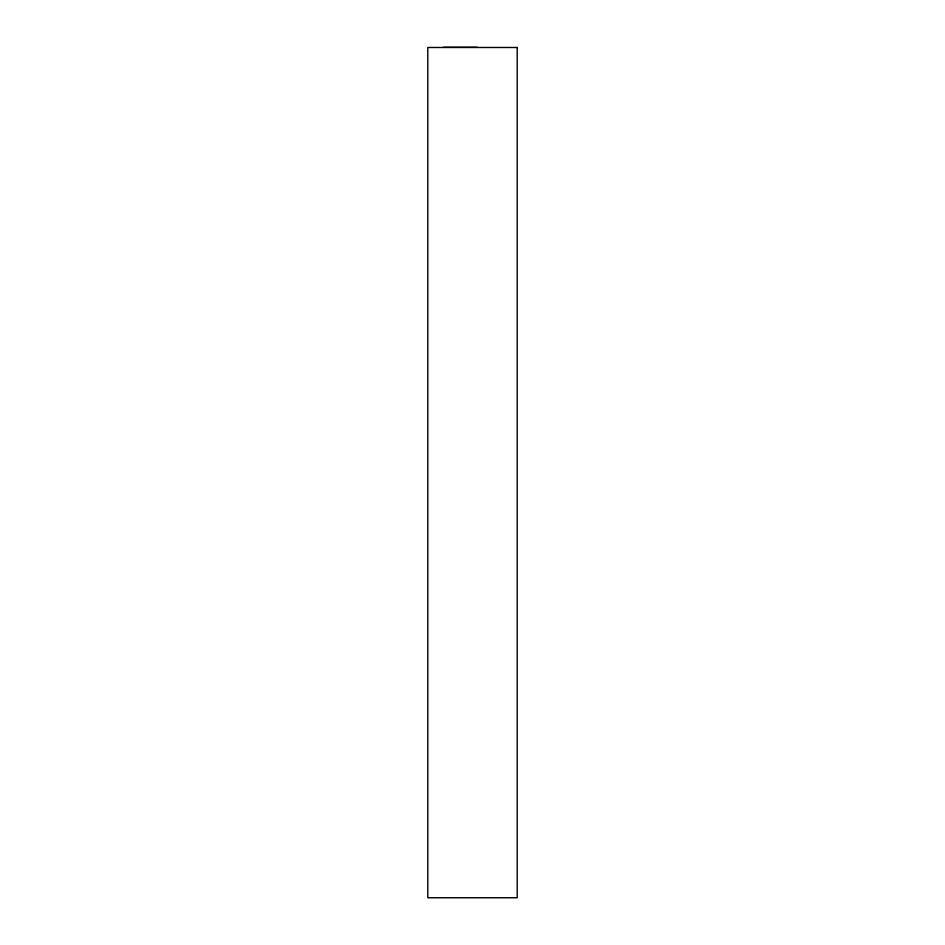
<?xml version="1.0" encoding="UTF-8"?>
<svg xmlns="http://www.w3.org/2000/svg" width="945" height="945" viewBox="0 0 945 945"><rect width="100%" height="100%" fill="white"/><g stroke="black" fill="none" stroke-linecap="round" stroke-linejoin="round"><path stroke-width="1.42" d="M443.394 47.25L477.331 47.25M517.21 47.486L427.79 47.486L427.79 897.75L517.21 897.75L517.21 47.486"/></g></svg>
